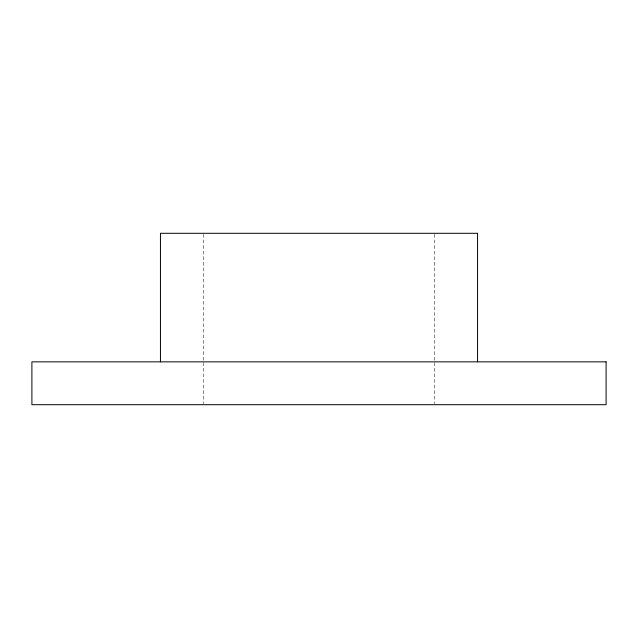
<?xml version="1.0" encoding="UTF-8"?>
<svg xmlns="http://www.w3.org/2000/svg" width="638" height="638" viewBox="0 0 638 638"><rect width="100%" height="100%" fill="white"/><g stroke="black" fill="none" stroke-linecap="round" stroke-linejoin="round"><path stroke-width="0.48" stroke-dasharray="3.19 2.39" d="M434.693 234.298L434.693 403.702M203.307 234.298L203.307 403.702"/><path stroke-width="0.96" d="M477.551 361.85L477.551 233.301L160.449 233.301L160.449 361.85M606.1 361.85L31.9 361.85L31.9 404.699L606.1 404.699L606.1 361.85"/></g></svg>
